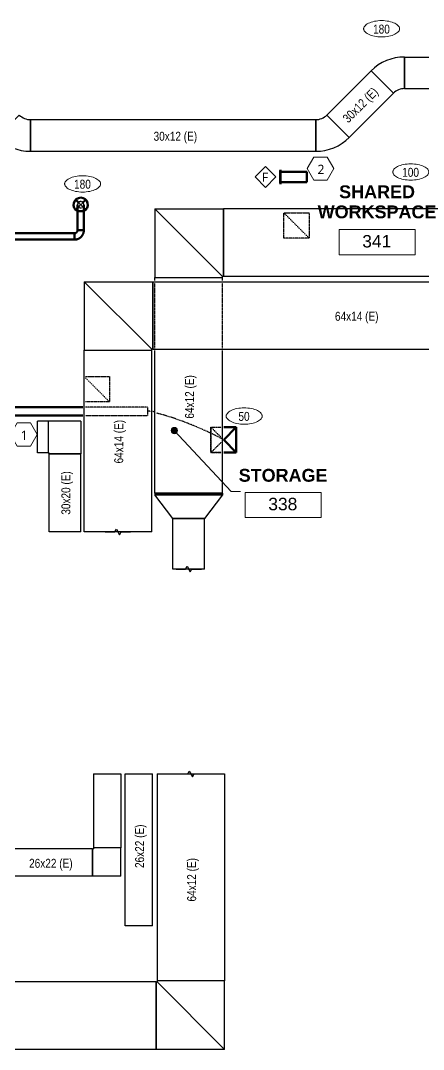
# Model space of a CAD drawing. Header units: inches. Extents: x 12453 to 15257, y -272 to 1517.
# Drawn here: x 13148 to 13529, y -272 to 704 of the extents above; entities that cross this region are included whole.
import ezdxf

# ---------------------------------------------------------------- set-up
doc = ezdxf.new("R2010")
doc.units = ezdxf.units.IN
doc.header["$MEASUREMENT"] = 0
doc.linetypes.add('Center', pattern=[1.25, 0.25, -0.1875, 0.625, -0.1875])
doc.linetypes.add('Hidden 1_16_', pattern=[0.09375, 0.0625, -0.03125])
for name, color, linetype, lineweight in [('A-ANNO-NOTE', 131, 'Continuous', 20), ('A-AREA-IDEN', 2, 'Continuous', 20), ('A-DETL', 90, 'Continuous', 9), ('A-DETL-DEMO', 6, 'Continuous', 18), ('M-HVAC-CDFF', 50, 'Continuous', 50), ('M-HVAC-CDFF-IDEN', 2, 'Continuous', 20), ('M-HVAC-DUCT', 70, 'Continuous', 18), ('M-HVAC-DUCT-ANNO', 70, 'Continuous', 18), ('M-HVAC-DUCT-CNTR', 70, 'Continuous', 18), ('M-HVAC-DUCT-IDEN', 70, 'Continuous', 20)]:
    doc.layers.add(name, color=color, linetype=linetype, lineweight=lineweight)
doc.styles.add('Arial', font='arial.ttf', dxfattribs={"height": 11.802395})
doc.styles.add('Arial_B', font='arialbd.ttf', dxfattribs={"height": 12.177074})
doc.styles.add('Swis721 BT', font='swiss.ttf', dxfattribs={"width": 0.8, "height": 8.514638})
doc.styles.add('Trebuchet MS', font='trebuc.ttf', dxfattribs={"height": 8.861538})

# ---------------------------------------------------------------- blocks, each defined once
blk = doc.blocks.new('Rectangular Elbow - Mitered - Standard-V128-3RD FLOOR PLAN - NEW')
at = {"layer": 'M-HVAC-DUCT', "lineweight": 25}
for p, q in [((-33, -32), (-33, 32)), ((-33, 32), (-32, 32)), ((32, 33), (-32, 33)), ((-32, 33), (-32, 32)), ((32, -32), (32, 33)), ((32, -32), (-33, -32))]:
    blk.add_line(p, q, dxfattribs=at)
blk = doc.blocks.new('Rectangular Elbow - Mitered - Standard-2769368-3RD FLOOR PLAN - NEW')
at = {"layer": 'M-HVAC-DUCT', "lineweight": 25}
for p, q in [((-14, -13), (-14, 13)), ((-14, 13), (-13, 13)), ((13, 14), (-13, 14)), ((-13, 14), (-13, 13)), ((13, -13), (13, 14)), ((13, -13), (-14, -13))]:
    blk.add_line(p, q, dxfattribs=at)
blk = doc.blocks.new('Rectangular Elbow - Mitered - Standard-2767142-3RD FLOOR PLAN - NEW')
at = {"layer": 'M-HVAC-DUCT', "lineweight": 25}
for p, q in [((-33, -32), (-33, 32)), ((-33, 32), (-32, 32)), ((32, 33), (-32, 33)), ((-32, 33), (-32, 32)), ((32, -32), (32, 33)), ((32, -32), (-33, -32))]:
    blk.add_line(p, q, dxfattribs=at)
blk = doc.blocks.new('Rectangular Length Eccentric Transition - DTL - Standard-2771584-3RD FLOOR PLAN - NEW')
at = {"layer": 'M-HVAC-DUCT', "lineweight": 25}
for p, q in [((0, -32), (0, 32)), ((0, 32), (1.5, 32)), ((1.5, 32), (1.5, -32)), ((1.5, 32), (23.96875, 15)), ((1.5, -32), (1.5, 32)), ((23.96875, -15), (23.96875, 15)), ((23.96875, 15), (24, 15)), ((23.96875, 15), (23.96875, -15)), ((24, 15), (24, -15)), ((23.96875, -15), (1.5, -32)), ((23.96875, -15), (24, -15)), ((0, -32), (1.5, -32))]:
    blk.add_line(p, q, dxfattribs=at)
blk = doc.blocks.new('Rectangular Elbow - Mitered - Standard-2771747-3RD FLOOR PLAN - NEW')
at = {"layer": 'M-HVAC-DUCT', "lineweight": 25}
for p, q in [((-33, -32), (-33, 32)), ((-33, 32), (-32, 32)), ((32, 33), (-32, 33)), ((-32, 33), (-32, 32)), ((32, -32), (32, 33)), ((32, -32), (-33, -32))]:
    blk.add_line(p, q, dxfattribs=at)
blk = doc.blocks.new('Rectangular Elbow - Radius - 1 W-2773806-3RD FLOOR PLAN - NEW')
at = {"layer": 'M-HVAC-DUCT', "lineweight": 25}
for p, q in [((-12.43, -15), (-12.43, 15)), ((-1.82, 19.39), (19.39, -1.82))]:
    blk.add_line(p, q, dxfattribs=at)
for radius in [15, 45]:
    blk.add_arc((-12.43, 30), radius, 270, 315, dxfattribs=at)
blk = doc.blocks.new('Round Elbow - 1 D-V174-3RD FLOOR PLAN - NEW')
at = {"layer": 'M-HVAC-DUCT', "lineweight": 50}
for p, q in [((-6, 0), (-6, 3)), ((-3, 6), (0, 6)), ((0, 6), (3, 6)), ((-6, -3), (-6, 0))]:
    blk.add_line(p, q, dxfattribs=at)
at = {"layer": 'M-HVAC-DUCT', "lineweight": 50, "flags": 128}
for points in [[(-3, 6), (-3, 5.88), (-3.01, 5.76), (-3.02, 5.64), (-3.04, 5.52), (-3.06, 5.4), (-3.09, 5.29), (-3.12, 5.17), (-3.15, 5.06), (-3.19, 4.94), (-3.24, 4.83), (-3.29, 4.72), (-3.34, 4.61), (-3.4, 4.51), (-3.46, 4.41), (-3.52, 4.31), (-3.59, 4.21), (-3.67, 4.11), (-3.74, 4.02), (-3.83, 3.93), (-3.91, 3.85), (-4, 3.77), (-4.09, 3.69), (-4.18, 3.61), (-4.28, 3.54), (-4.38, 3.48), (-4.48, 3.41), (-4.59, 3.35), (-4.69, 3.3), (-4.8, 3.25), (-4.91, 3.2), (-5.03, 3.16), (-5.14, 3.13), (-5.26, 3.09), (-5.37, 3.07), (-5.49, 3.04), (-5.61, 3.03), (-5.73, 3.01), (-5.85, 3), (-5.97, 3), (-6, 3)], [(-6, -3), (-5.64, -2.99), (-5.28, -2.97), (-4.92, -2.94), (-4.57, -2.89), (-4.21, -2.82), (-3.86, -2.74), (-3.51, -2.65), (-3.17, -2.54), (-2.83, -2.42), (-2.5, -2.29), (-2.17, -2.14), (-1.84, -1.98), (-1.53, -1.81), (-1.22, -1.63), (-0.92, -1.43), (-0.63, -1.22), (-0.34, -1), (-0.07, -0.77), (0.2, -0.52), (0.46, -0.27), (0.7, -0.01), (0.94, 0.27), (1.16, 0.55), (1.37, 0.84), (1.57, 1.14), (1.76, 1.44), (1.94, 1.76), (2.1, 2.08), (2.25, 2.41), (2.39, 2.74), (2.51, 3.08), (2.62, 3.42), (2.72, 3.77), (2.8, 4.12), (2.87, 4.47), (2.92, 4.83), (2.96, 5.18), (2.99, 5.54), (3, 5.9), (3, 6)]]:
    blk.add_lwpolyline(points, dxfattribs=at)
blk = doc.blocks.new('Return Grille _350_ - 350FS-3207466-3RD FLOOR PLAN - NEW')
at = {"layer": 'M-HVAC-CDFF'}
for p, q in [((12911.73, 376.49), (12897.98, 376.49)), ((12910.85, 376.74), (12898.85, 376.74))]:
    blk.add_line(p, q, dxfattribs=at)
blk = doc.blocks.new('Rectangular Elbow - Mitered - Standard-2769222-3RD FLOOR PLAN - NEW')
at = {"layer": 'M-HVAC-DUCT', "lineweight": 25}
for p, q in [((-16, -15), (-16, 15)), ((-16, 15), (-15, 15)), ((15, 16), (-15, 16)), ((-15, 16), (-15, 15)), ((15, -15), (15, 16)), ((15, -15), (-16, -15))]:
    blk.add_line(p, q, dxfattribs=at)
blk = doc.blocks.new('Return Diffuser - Rectangular Outlet _PAR_ - PAR-8x8_24x24-V211-3RD FLOOR PLAN - NEW')
at = {"layer": 'A-DETL-DEMO', "linetype": 'Hidden 1_16_', "lineweight": 30}
for p, q in [((-12, 10.95), (-12, -12)), ((-10.95, 10.95), (12, -12)), ((12, -12), (12, 10.95)), ((-12, -12), (12, -12))]:
    blk.add_line(p, q, dxfattribs=at)
blk = doc.blocks.new('Return Diffuser - Rectangular Outlet _PAR_ - PAR-8x8_24x24-V210-3RD FLOOR PLAN - NEW')
at = {"layer": 'A-DETL-DEMO', "linetype": 'Hidden 1_16_', "lineweight": 30}
for p, q in [((12, 12), (-12, 12)), ((-12, 12), (-12, -12)), ((-12, 12), (12, -12)), ((12, -12), (12, 12)), ((-12, -12), (12, -12))]:
    blk.add_line(p, q, dxfattribs=at)
blk = doc.blocks.new('Supply Diffuser _OMNI_ - 8_ RD INLET _24x24_-2909467-3RD FLOOR PLAN - NEW')
at = {"layer": 'A-DETL-DEMO', "linetype": 'Hidden 1_16_', "lineweight": 30}
for p, q in [((12, 12), (-12, 12)), ((-12, 12), (-12, 2.13)), ((-12, 12), (-2.13, 2.13)), ((-12, 12), (-12, 2.13)), ((-12, 12), (12, 12)), ((12, 12), (2.13, 2.13)), ((12, 2.13), (12, 12)), ((12, 12), (12, 2.13))]:
    blk.add_line(p, q, dxfattribs=at)
at = {"layer": 'M-HVAC-CDFF'}
for p, q in [((-12, -0.12), (-12, -12)), ((-0.12, -0.12), (-12, -12)), ((-12, -0.12), (-12, -12)), ((0.12, -0.12), (12, -12)), ((12, -12), (12, -0.12)), ((12, -0.12), (12, -12)), ((-12, -12), (12, -12)), ((-12, -12), (12, -12))]:
    blk.add_line(p, q, dxfattribs=at)
blk = doc.blocks.new('Round Diffuser _R-OMNI_ - R-OMNI-06-V229-3RD FLOOR PLAN - NEW')
at = {"layer": 'A-DETL-DEMO', "linetype": 'Hidden 1_16_', "lineweight": 30}
for p, q in [((3, 3), (-2.12, -2.12)), ((-2.12, 2.12), (3, -3))]:
    blk.add_line(p, q, dxfattribs=at)
for start, end in [(360, 26.52815), (333.47185, 360)]:
    blk.add_arc((0, 0), 6.75, start, end, dxfattribs=at)
at = {"layer": 'M-HVAC-CDFF'}
for p, q in [((-4.77, 4.77), (-2.12, 2.12)), ((4.77, 4.77), (3, 3)), ((-2.12, -2.12), (-4.77, -4.77)), ((3, -3), (4.77, -4.77))]:
    blk.add_line(p, q, dxfattribs=at)
for start, end in [(26.54478, 180), (180, 333.45522)]:
    blk.add_arc((0, 0), 6.75, start, end, dxfattribs=at)
blk = doc.blocks.new('Round Elbow - 1 D-V232-3RD FLOOR PLAN - NEW')
at = {"layer": 'A-DETL-DEMO', "linetype": 'Hidden 1_16_', "lineweight": 30, "flags": 128}
for points in [[(12916.56, 436.3), (12916.54, 436.3), (12916.54, 436.3), (12916.54, 436.3)], [(12916.54, 430.3), (12916.54, 430.3), (12916.56, 430.3)]]:
    blk.add_lwpolyline(points, dxfattribs=at)
at = {"layer": 'A-DETL-DEMO', "linetype": 'Hidden 1_16_', "lineweight": 30}
for start, end in [(90, 180), (180, 270)]:
    blk.add_arc((12916.54, 433.3), 3, start, end, dxfattribs=at)
at = {"layer": 'M-HVAC-DUCT', "lineweight": 50}
for p, q in [((12922.54, 436.3), (12922.54, 433.3)), ((12922.54, 433.3), (12922.54, 430.3))]:
    blk.add_line(p, q, dxfattribs=at)
at = {"layer": 'M-HVAC-DUCT', "lineweight": 50, "flags": 128}
for points in [[(12922.54, 436.3), (12922.3, 436.3), (12922.06, 436.3), (12921.82, 436.3), (12921.58, 436.3), (12921.35, 436.3), (12921.11, 436.3), (12920.88, 436.3), (12920.65, 436.3), (12920.42, 436.3), (12920.2, 436.3), (12919.98, 436.3), (12919.77, 436.3), (12919.56, 436.3), (12919.35, 436.3), (12919.15, 436.3), (12918.95, 436.3), (12918.76, 436.3), (12918.58, 436.3), (12918.4, 436.3), (12918.23, 436.3), (12918.07, 436.3), (12917.91, 436.3), (12917.76, 436.3), (12917.62, 436.3), (12917.49, 436.3), (12917.36, 436.3), (12917.25, 436.3), (12917.14, 436.3), (12917.04, 436.3), (12916.94, 436.3), (12916.86, 436.3), (12916.79, 436.3), (12916.72, 436.3), (12916.67, 436.3), (12916.62, 436.3), (12916.59, 436.3), (12916.56, 436.3)], [(12916.56, 430.3), (12916.58, 430.3), (12916.61, 430.3), (12916.66, 430.3), (12916.71, 430.3), (12916.77, 430.3), (12916.84, 430.3), (12916.92, 430.3), (12917.01, 430.3), (12917.11, 430.3), (12917.22, 430.3), (12917.33, 430.3), (12917.45, 430.3), (12917.59, 430.3), (12917.72, 430.3), (12917.87, 430.3), (12918.03, 430.3), (12918.19, 430.3), (12918.36, 430.3), (12918.53, 430.3), (12918.71, 430.3), (12918.9, 430.3), (12919.1, 430.3), (12919.3, 430.3), (12919.5, 430.3), (12919.71, 430.3), (12919.92, 430.3), (12920.14, 430.3), (12920.36, 430.3), (12920.59, 430.3), (12920.82, 430.3), (12921.05, 430.3), (12921.28, 430.3), (12921.52, 430.3), (12921.75, 430.3), (12921.99, 430.3), (12922.23, 430.3), (12922.47, 430.3), (12922.54, 430.3)]]:
    blk.add_lwpolyline(points, dxfattribs=at)
blk = doc.blocks.new('Diffuser Tag - Diffuser Tag _GPI_ - Airflow Only-1174567-3RD FLOOR PLAN - NEW')
at = {"layer": 'M-HVAC-CDFF-IDEN'}
for points, knots in [([(-0.273, 0), (-0.273, 0.002), (-0.273, 0.006), (-0.27, 0.015), (-0.263, 0.027), (-0.248, 0.041), (-0.219, 0.059), (-0.169, 0.076), (-0.096, 0.083), (-0.023, 0.076), (0.028, 0.059), (0.057, 0.041), (0.072, 0.027), (0.079, 0.015), (0.082, 0.006), (0.082, 0.002), (0.082, 0)], [0, 0, 0, 0, 0.098175, 0.19635, 0.392699, 0.589049, 0.785398, 1.178097, 1.570796, 1.963495, 2.356194, 2.552544, 2.748894, 2.945243, 3.043418, 3.141593, 3.141593, 3.141593, 3.141593]), ([(0.082, 0), (0.082, -0.002), (0.082, -0.006), (0.079, -0.015), (0.072, -0.027), (0.057, -0.041), (0.028, -0.059), (-0.023, -0.076), (-0.096, -0.083), (-0.169, -0.076), (-0.219, -0.059), (-0.248, -0.041), (-0.263, -0.027), (-0.27, -0.015), (-0.273, -0.006), (-0.273, -0.002), (-0.273, 0)], [3.141593, 3.141593, 3.141593, 3.141593, 3.239767, 3.337942, 3.534292, 3.730641, 3.926991, 4.31969, 4.712389, 5.105088, 5.497787, 5.694137, 5.890486, 6.086836, 6.185011, 6.283185, 6.283185, 6.283185, 6.283185])]:
    blk.add_open_spline(points, degree=3, knots=knots, dxfattribs=at)
blk = doc.blocks.new('Room Tag - Room Tag-84095-3RD FLOOR PLAN - NEW')
at = {"layer": 'A-AREA-IDEN'}
for p, q in [((-0.375, -0.0625), (-0.375, -0.3125)), ((-0.375, -0.0625), (0.375, -0.0625)), ((0.375, -0.0625), (0.375, -0.3125)), ((-0.375, -0.3125), (0.375, -0.3125))]:
    blk.add_line(p, q, dxfattribs=at)
blk = doc.blocks.new('Note Hexagon - Note Hexagon - _GPI_-1528888-3RD FLOOR PLAN - NEW')
at = {"layer": 'A-ANNO-NOTE'}
for p, q in [((-0.069, 0.115), (-0.135, 0)), ((0.062, 0.115), (-0.069, 0.115)), ((0.128, 0), (0.062, 0.115)), ((-0.135, 0), (-0.069, -0.114)), ((0.062, -0.114), (0.128, 0)), ((-0.069, -0.114), (0.062, -0.114))]:
    blk.add_line(p, q, dxfattribs=at)
blk = doc.blocks.new('Diffuser Tag - Diffuser Tag _GPI_ - Diffuser Tag Only-1174569-3RD FLOOR PLAN - NEW')
at = {"layer": 'M-HVAC-CDFF-IDEN'}
for p, q in [((0.187, 0.103), (0.084, 0)), ((0.29, 0), (0.187, 0.103)), ((0.084, 0), (0.187, -0.103)), ((0.187, -0.103), (0.29, 0))]:
    blk.add_line(p, q, dxfattribs=at)

msp = doc.modelspace()

# ---------------------------------------------------------------- hatches: boundary and pattern name
at = {"layer": 'A-AREA-IDEN'}
h = msp.add_hatch(color=256, dxfattribs=at)
edge = h.paths.add_edge_path(flags=0)
edge.add_arc((13293.17, 315.23), 3, 0, 360)

# ---------------------------------------------------------------- linework, layer by layer
for p, q in [((13293.17, 315.23), (13347.07, 257.47)), ((13347.07, 257.47), (13355.78, 257.47))]:
    msp.add_line(p, q, dxfattribs=at)
msp.add_circle((13293.17, 315.23), 3, dxfattribs=at)
at = {"layer": 'A-DETL', "lineweight": 25}
for p, q in [((13274.89, 525.31), (13338.89, 461.31)), ((13207.81, 456.3), (13271.81, 392.3)), ((13227.81, 219.05), (13236.81, 219.05)), ((13236.81, 219.05), (13238.31, 221.65)), ((13238.31, 221.65), (13241.31, 216.45)), ((13241.31, 216.45), (13242.81, 219.05)), ((13242.81, 219.05), (13251.81, 219.05)), ((13303.89, 183.87), (13305.39, 186.47)), ((13305.39, 186.47), (13308.39, 181.27)), ((13294.89, 183.87), (13303.89, 183.87)), ((13308.39, 181.27), (13309.89, 183.87)), ((13309.89, 183.87), (13318.89, 183.87)), ((13305.89, -10.39), (13307.39, -7.79)), ((13307.39, -7.79), (13310.39, -12.99)), ((13296.89, -10.39), (13305.89, -10.39)), ((13310.39, -12.99), (13311.89, -10.39)), ((13311.89, -10.39), (13320.89, -10.39)), ((13276.89, -207.62), (13340.89, -271.62))]:
    msp.add_line(p, q, dxfattribs=at)
at = {"layer": 'A-DETL-DEMO', "linetype": 'Hidden 1_16_', "lineweight": 25}
for p, q in [((13274.89, 393.42), (13274.89, 455.17)), ((13338.89, 393.42), (13338.89, 455.17))]:
    msp.add_line(p, q, dxfattribs=at)
at = {"layer": 'A-DETL-DEMO', "linetype": 'Hidden 1_16_', "lineweight": 30}
for p, q in [((13267.73, 337.5), (13208.93, 337.5)), ((13267.73, 337.5), (13267.73, 329.5)), ((13208.93, 329.5), (13267.73, 329.5))]:
    msp.add_line(p, q, dxfattribs=at)
for points in [[(13270.68, 333.39), (13269.67, 333.46), (13268.68, 333.5), (13267.73, 333.5)], [(13337.79, 307.59), (13329.53, 312.23), (13300.97, 325.65), (13276.8, 331.6)]]:
    msp.add_open_spline(points, degree=3, dxfattribs=at)
at = {"layer": 'M-HVAC-DUCT', "lineweight": 25}
for p, q in [((13511.39, 639.42), (13511.39, 669.42)), ((13511.39, 669.42), (13535.1, 669.42)), ((13437.75, 614.42), (13479.57, 656.24)), ((13479.57, 656.24), (13500.79, 635.03)), ((13458.96, 593.2), (13500.79, 635.03)), ((13511.39, 639.42), (13556.97, 639.42)), ((13157, 580.02), (13157, 610.02)), ((13157, 610.02), (13427.14, 610.02)), ((13427.14, 610.02), (13427.14, 580.02)), ((13458.96, 593.2), (13437.75, 614.42)), ((13157, 580.02), (13427.14, 580.02)), ((13339.89, 461.31), (13339.89, 525.31)), ((13581.92, 525.31), (13339.89, 525.31)), ((13274.89, 460.31), (13338.89, 460.31)), ((13274.89, 457.42), (13274.89, 460.31)), ((13338.89, 457.42), (13338.89, 460.31)), ((13697.26, 461.31), (13339.89, 461.31)), ((13272.81, 392.3), (13272.81, 456.3)), ((13272.81, 456.3), (13667.36, 456.3)), ((13207.81, 391.3), (13271.81, 391.3)), ((13207.81, 219.05), (13207.81, 391.3)), ((13271.81, 219.05), (13271.81, 391.3)), ((13272.81, 392.3), (13667.36, 392.3)), ((13274.89, 255.87), (13274.89, 391.17)), ((13338.89, 255.87), (13338.89, 391.17)), ((13163.63, 294.05), (13163.63, 324.05)), ((13173.73, 324.05), (13163.63, 324.05)), ((13173.73, 324.05), (13173.73, 294.05)), ((13173.73, 294.05), (13163.63, 294.05)), ((13174.73, 293.05), (13204.73, 293.05)), ((13174.73, 219.05), (13174.73, 293.05)), ((13204.73, 219.05), (13204.73, 293.05)), ((13338.89, 255.87), (13274.89, 255.87)), ((13291.89, 231.87), (13321.89, 231.87)), ((13291.89, 183.87), (13291.89, 231.87)), ((13321.89, 183.87), (13321.89, 231.87)), ((13204.73, 219.05), (13174.73, 219.05)), ((13271.81, 219.05), (13207.81, 219.05)), ((13321.89, 183.87), (13291.89, 183.87)), ((13216.67, -10.39), (13242.67, -10.39)), ((13216.67, -10.39), (13216.67, -80.39)), ((13242.67, -10.39), (13242.67, -80.39)), ((13246.58, -10.39), (13272.58, -10.39)), ((13246.58, -154.39), (13246.58, -10.39)), ((13272.58, -154.39), (13272.58, -10.39)), ((13276.89, -10.39), (13340.89, -10.39)), ((13276.89, -10.39), (13276.89, -206.62)), ((13340.89, -10.39), (13340.89, -206.62)), ((13215.67, -81.39), (13129.67, -81.39)), ((13215.67, -81.39), (13215.67, -107.39)), ((13242.67, -80.39), (13216.67, -80.39)), ((13215.67, -107.39), (13129.67, -107.39)), ((13272.58, -154.39), (13246.58, -154.39)), ((13275.89, -207.62), (12809.77, -207.62)), ((13275.89, -207.62), (13275.89, -271.62)), ((13340.89, -206.62), (13276.89, -206.62)), ((13275.89, -271.62), (12809.77, -271.62))]:
    msp.add_line(p, q, dxfattribs=at)
at = {"layer": 'M-HVAC-DUCT', "lineweight": 50}
for p, q in [((13418.79, 560.67), (13394.92, 560.67)), ((13418.79, 560.67), (13418.79, 550.67)), ((13418.79, 550.67), (13394.92, 550.67)), ((13201.54, 523.3), (13201.54, 505.23)), ((13201.54, 523.3), (13207.54, 523.3)), ((13207.54, 505.23), (13207.54, 523.3)), ((13198.54, 502.23), (12994.73, 502.23)), ((13198.54, 502.23), (13198.54, 496.23)), ((13207.54, 505.23), (13201.54, 505.23)), ((12994.73, 496.23), (13198.54, 496.23)), ((13206.68, 337.5), (12996.73, 337.5)), ((12996.73, 329.5), (13206.68, 329.5))]:
    msp.add_line(p, q, dxfattribs=at)
at = {"layer": 'M-HVAC-DUCT-ANNO', "linetype": 'Hidden 1_16_', "lineweight": 30}
for p, q in [((13202.42, 531.42), (13206.66, 527.18)), ((13206.66, 531.42), (13202.42, 527.18))]:
    msp.add_line(p, q, dxfattribs=at)
for start, end in [(0, 180), (180, 0)]:
    msp.add_arc((13204.54, 529.3), 3, start, end, dxfattribs=at)
at = {"layer": 'M-HVAC-DUCT-CNTR', "linetype": 'Center', "lineweight": 30}
for points in [[(13273.75, 333.08), (13273.47, 333.11), (13273.19, 333.14), (13272.92, 333.17)], [(13339.89, 306.39), (13339.89, 306.39), (13339.81, 306.43), (13339.67, 306.51)]]:
    msp.add_open_spline(points, degree=3, dxfattribs=at)

# ---------------------------------------------------------------- block references
at = {"layer": 'A-ANNO-NOTE', "xscale": 96, "yscale": 96, "zscale": 96}
for p in [(13432.15, 563.56), (13151.07, 311.49)]:
    msp.add_blockref('Note Hexagon - Note Hexagon - _GPI_-1528888-3RD FLOOR PLAN - NEW', p, dxfattribs=at)
at = {"layer": 'A-AREA-IDEN', "xscale": 95.99999999999994, "yscale": 95.99999999999994, "zscale": 95.99999999999994}
for p in [(13485.28, 511.82), (13396.27, 262.62)]:
    msp.add_blockref('Room Tag - Room Tag-84095-3RD FLOOR PLAN - NEW', p, dxfattribs=at)
at = {"layer": 'M-HVAC-CDFF', "rotation": 90}
msp.add_blockref('Return Grille _350_ - 350FS-3207466-3RD FLOOR PLAN - NEW', (13770.28, -12349.18), dxfattribs=at)
at = {"layer": 'M-HVAC-CDFF', "linetype": 'Hidden 1_16_', "lineweight": 30, "extrusion": (0, 0, -1)}
for name, p, rotation in [('Round Diffuser _R-OMNI_ - R-OMNI-06-V229-3RD FLOOR PLAN - NEW', (-13204.54, 529.3), 270.0000000000008), ('Return Diffuser - Rectangular Outlet _PAR_ - PAR-8x8_24x24-V210-3RD FLOOR PLAN - NEW', (-13409.02, 509.57), 270.0000000000001), ('Return Diffuser - Rectangular Outlet _PAR_ - PAR-8x8_24x24-V211-3RD FLOOR PLAN - NEW', (-13219.89, 354.39), 270.0000000000001), ('Supply Diffuser _OMNI_ - 8_ RD INLET _24x24_-2909467-3RD FLOOR PLAN - NEW', (-13339.89, 306.39), 270.0000000000008)]:
    msp.add_blockref(name, p, dxfattribs=dict(at, rotation=rotation))
at = {"layer": 'M-HVAC-CDFF-IDEN', "xscale": 95.99999999999994, "yscale": 95.99999999999994, "zscale": 95.99999999999994}
for name, p in [('Diffuser Tag - Diffuser Tag _GPI_ - Airflow Only-1174567-3RD FLOOR PLAN - NEW', (13498.8, 696.18)), ('Diffuser Tag - Diffuser Tag _GPI_ - Airflow Only-1174567-3RD FLOOR PLAN - NEW', (13526.44, 560.37)), ('Diffuser Tag - Diffuser Tag _GPI_ - Airflow Only-1174567-3RD FLOOR PLAN - NEW', (13215.54, 549.1)), ('Diffuser Tag - Diffuser Tag _GPI_ - Diffuser Tag Only-1174569-3RD FLOOR PLAN - NEW', (13361.62, 555.67)), ('Diffuser Tag - Diffuser Tag _GPI_ - Airflow Only-1174567-3RD FLOOR PLAN - NEW', (13368.59, 328.94))]:
    msp.add_blockref(name, p, dxfattribs=at)
at = {"layer": 'M-HVAC-DUCT', "lineweight": 25}
for name, p, rotation in [('Rectangular Elbow - Radius - 1 W-2773806-3RD FLOOR PLAN - NEW', (13498.97, 654.42), 180), ('Rectangular Elbow - Radius - 1 W-2773806-3RD FLOOR PLAN - NEW', (13144.57, 595.02), 314.9999999999993), ('Rectangular Elbow - Mitered - Standard-V128-3RD FLOOR PLAN - NEW', (13306.89, 493.31), 180), ('Rectangular Elbow - Mitered - Standard-2771747-3RD FLOOR PLAN - NEW', (13239.81, 424.3), 180), ('Rectangular Elbow - Mitered - Standard-2769222-3RD FLOOR PLAN - NEW', (13189.73, 309.05), 90), ('Rectangular Length Eccentric Transition - DTL - Standard-2771584-3RD FLOOR PLAN - NEW', (13306.89, 255.87), 270)]:
    msp.add_blockref(name, p, dxfattribs=dict(at, rotation=rotation))
for name, p in [('Rectangular Elbow - Radius - 1 W-2773806-3RD FLOOR PLAN - NEW', (13439.57, 595.02)), ('Rectangular Elbow - Mitered - Standard-2769368-3RD FLOOR PLAN - NEW', (13229.67, -94.39)), ('Rectangular Elbow - Mitered - Standard-2767142-3RD FLOOR PLAN - NEW', (13308.89, -239.62))]:
    msp.add_blockref(name, p, dxfattribs=at)
at = {"layer": 'M-HVAC-DUCT', "linetype": 'Hidden 1_16_', "lineweight": 30, "rotation": 270}
msp.add_blockref('Round Elbow - 1 D-V232-3RD FLOOR PLAN - NEW', (12771.24, 13445.83), dxfattribs=at)
at = {"layer": 'M-HVAC-DUCT', "lineweight": 50}
msp.add_blockref('Round Elbow - 1 D-V174-3RD FLOOR PLAN - NEW', (13204.54, 499.23), dxfattribs=at)

# ---------------------------------------------------------------- texts
at = {"layer": 'A-ANNO-NOTE', "lineweight": 9, "char_height": 8.86, "width": 7.668, "attachment_point": 2, "line_spacing_factor": 1.032839, "style": 'Trebuchet MS'}
for s, insert in [('2', (13432.15, 567.23)), ('1', (13151.07, 315.16))]:
    msp.add_mtext(s, dxfattribs=dict(at, insert=insert))
at = {"layer": 'A-AREA-IDEN', "lineweight": 9, "attachment_point": 2, "line_spacing_factor": 0.938532}
for s, insert, char_height, width, style in [('SHARED\\PWORKSPACE', (13485.29, 547.69), 12.177, 129.888, 'Arial_B'), ('341', (13485.01, 500.63), 11.802, 32.832, 'Arial'), ('STORAGE', (13396.28, 278.87), 12.177, 97.2, 'Arial_B'), ('338', (13396, 251.43), 11.802, 32.832, 'Arial')]:
    msp.add_mtext(s, dxfattribs=dict(at, insert=insert, char_height=char_height, width=width, style=style))
at = {"layer": 'M-HVAC-CDFF-IDEN', "lineweight": 9, "attachment_point": 2, "line_spacing_factor": 1.00667, "style": 'Swis721 BT'}
for s, insert, char_height, width in [('180', (13489.45, 700.13), 8.515, 18.792), ('F', (13379.31, 559.63), 8.51, 6.588), ('100', (13517.08, 564.32), 8.515, 18.792), ('180', (13206.19, 553.05), 8.515, 18.792), ('50', (13359.24, 332.9), 8.515, 12.528)]:
    msp.add_mtext(s, dxfattribs=dict(at, insert=insert, char_height=char_height, width=width))
at = {"layer": 'M-HVAC-DUCT-IDEN', "lineweight": 9, "char_height": 8.515, "width": 48.384, "attachment_point": 2, "line_spacing_factor": 1.00667, "style": 'Swis721 BT'}
for s, insert, rotation in [('30x12 (E)', (13466.49, 626.9), 45), ('64x12 (E)', (13303.38, 347.14), 90), ('64x14 (E)', (13236.3, 304.69), 90), ('30x20 (E)', (13186.22, 256.03), 90), ('26x22 (E)', (13256.08, -78.97), 90), ('64x12 (E)', (13305.38, -110.75), 90)]:
    msp.add_mtext(s, dxfattribs=dict(at, insert=insert, rotation=rotation))
for s, insert in [('30x12 (E)', (13294.21, 598.53)), ('64x14 (E)', (13466.03, 427.8)), ('26x22 (E)', (13176.26, -90.89))]:
    msp.add_mtext(s, dxfattribs=dict(at, insert=insert))

doc.saveas('drawing.dxf')
